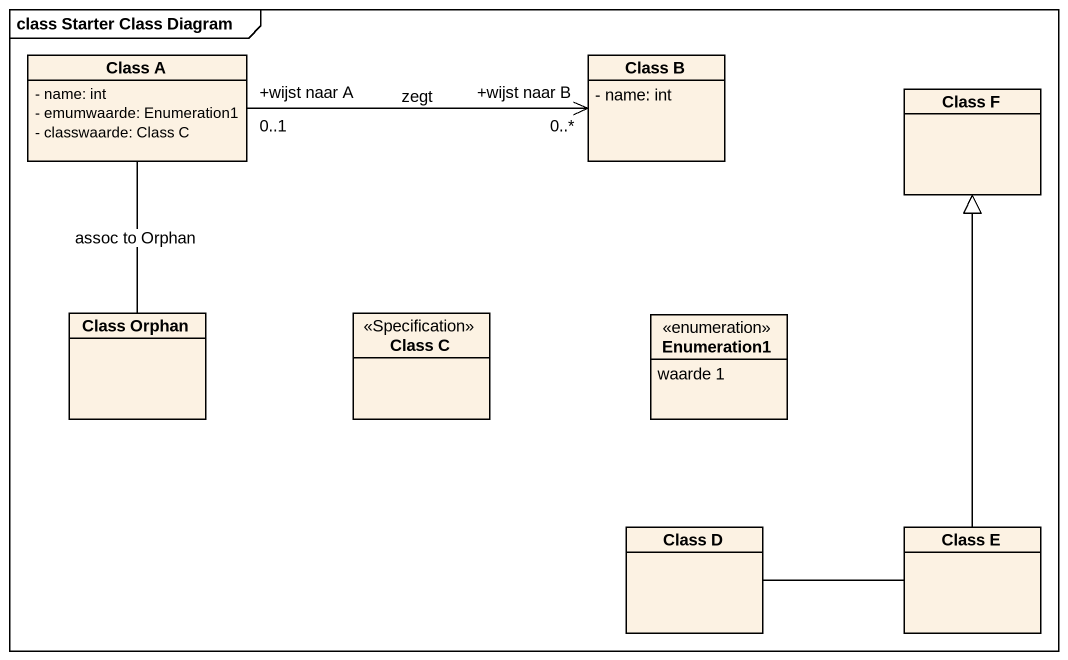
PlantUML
@startuml
mainframe class Starter Class Diagram
hide circle
hide empty members
skinparam classAttributeIconSize 0
class "Class A" as Class_A {
  - name: int
  - emumwaarde: Enumeration1
  - classwaarde: Class C
}
class "Class B" as Class_B {
  - name: int
}
class "Class F" as Class_F
class "Class Orphan" as Class_Orphan
class "Class C" as Class_C <<Specification>>
enum Enumeration1 {
  waarde 1
}
class "Class D" as Class_D
class "Class E" as Class_E
Class_A "+wijst naar A\n0..1" -right-> "+wijst naar B\n0..*" Class_B : zegt
Class_A -- Class_Orphan : assoc to Orphan
Class_D -right- Class_E
Class_E -up-|> Class_F
@enduml
